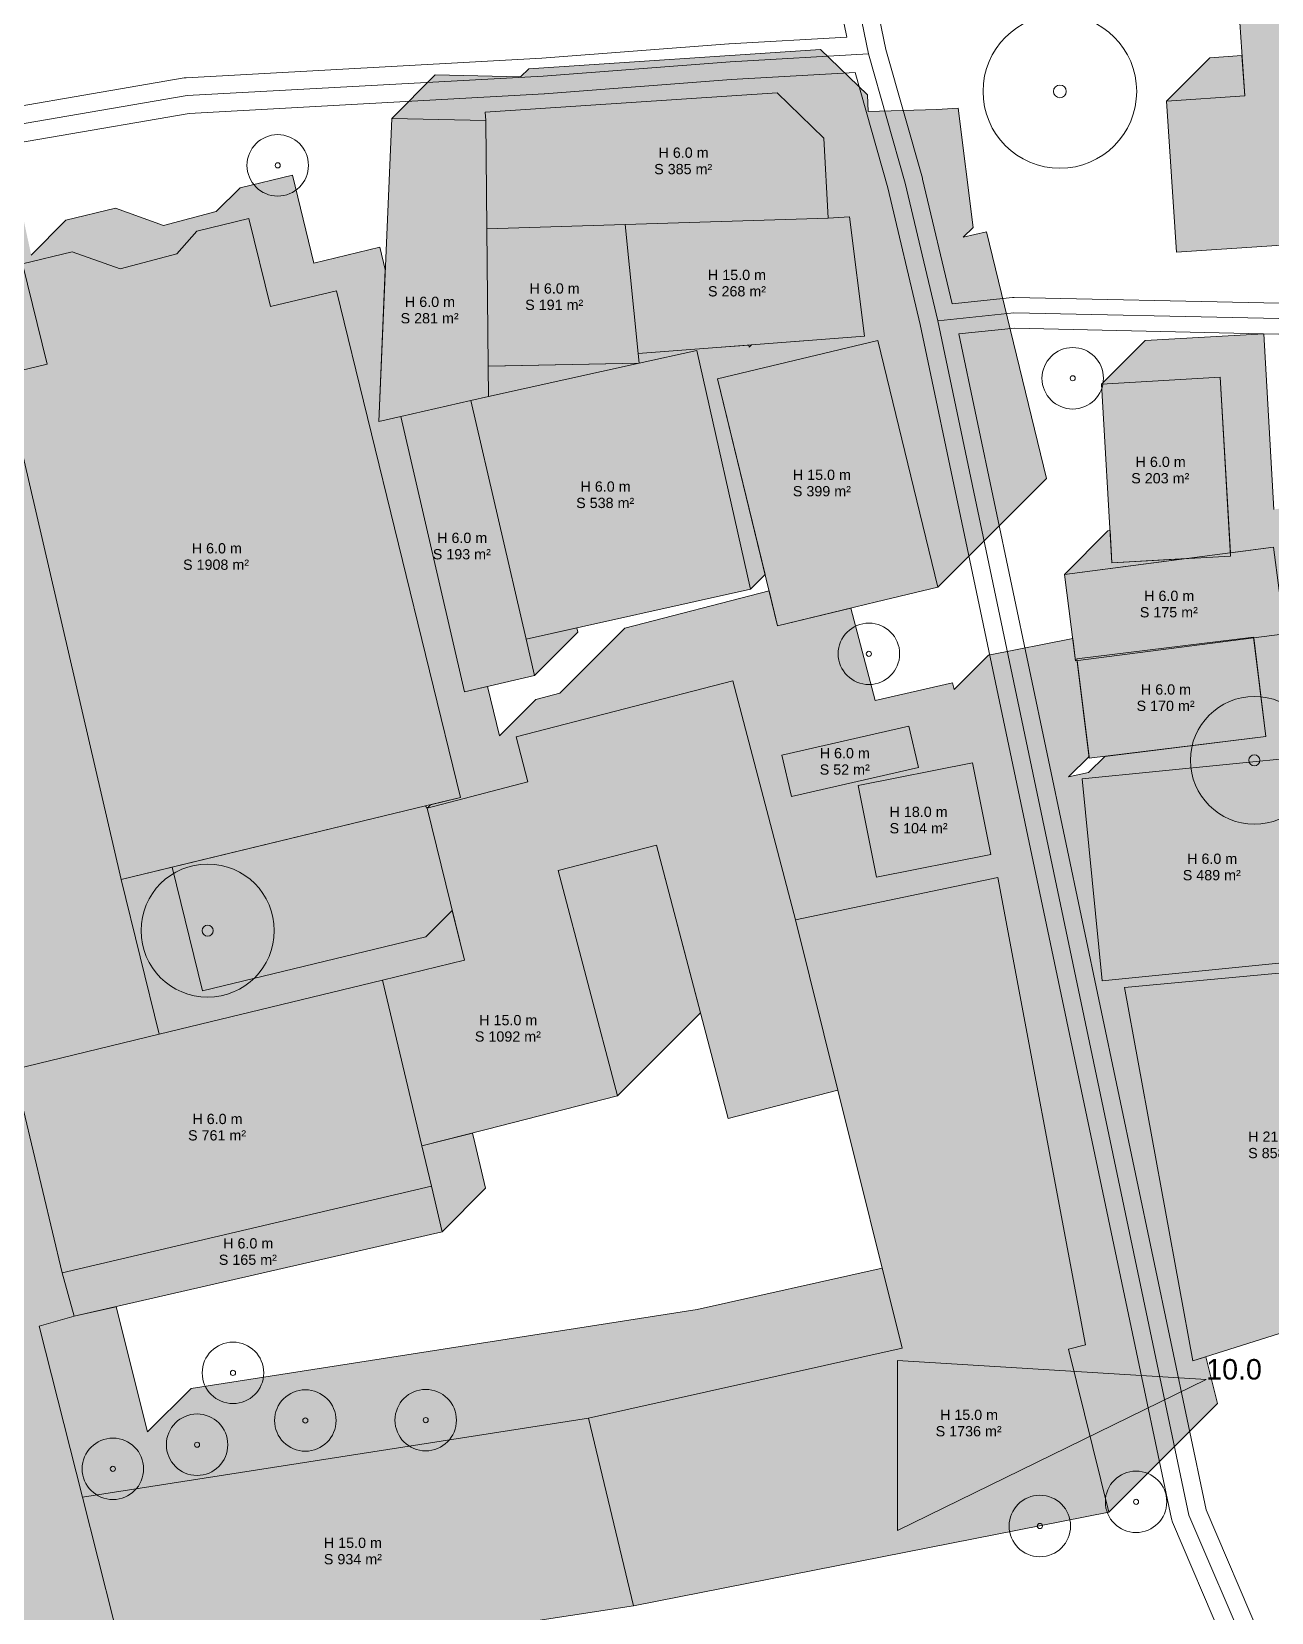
# Model space of a CAD drawing. Header units: metres. Extents: x -4 to 969, y -5 to 964.
# Drawn here: x 202.5 to 323.6, y 262.5 to 416.8 of the extents above; entities that cross this region are included whole.
import ezdxf

# ---------------------------------------------------------------- set-up
doc = ezdxf.new("R2010")
doc.units = ezdxf.units.M
doc.header["$MEASUREMENT"] = 0
for name, color, linetype, lineweight, true_color in [('TPX_BUILDING_AREAS_TEXT', 7, 'CONTINUOUS', 0, 0x000000), ('TPX_BUILDING_HEIGHTS_TEXT', 7, 'CONTINUOUS', 0, 0x000000), ('TPX_BUILDINGS', 7, 'CONTINUOUS', 0, 0x000000), ('TPX_BUILDINGS_HATCH', 7, 'CONTINUOUS', 0, 0xf0f0f0), ('TPX_BUILDINGS_SHADOWS_HATCH', 7, 'CONTINUOUS', 0, 0x000000), ('TPX_BUILDINGS_SHADOWS_OUTLINES', 7, 'CONTINUOUS', 0, 0x000000), ('TPX_CONTOUR_LINES_5M', 7, 'CONTINUOUS', 0, 0x969696), ('TPX_CONTOUR_LINES_5M_TEXT', 7, 'CONTINUOUS', 0, 0x000000), ('TPX_ROADS_AXES', 7, 'CONTINUOUS', 0, 0x323232), ('TPX_ROADS_CONTOURS', 7, 'CONTINUOUS', 0, 0x646464), ('TPX_VEGETATION_GREEN_SPACES', 7, 'CONTINUOUS', 0, 0x58ba48), ('TPX_VEGETATION_GREEN_SPACES_HATCH', 7, 'CONTINUOUS', 0, 0x58ba48), ('TPX_VEGETATION_TREES_INDIVIDUAL', 7, 'CONTINUOUS', 0, 0x136734)]:
    doc.layers.add(name, color=color, linetype=linetype, lineweight=lineweight, true_color=true_color)
doc.styles.add('TPX_TEXTE', font='arial.ttf')

# ---------------------------------------------------------------- blocks, each defined once
blk = doc.blocks.new('TREETR005_CR065')
at = {"layer": 'TPX_VEGETATION_TREES_INDIVIDUAL'}
for radius in [6.5, 0.5416666666666666]:
    blk.add_circle((0, 0, 0.0361), radius, dxfattribs=at)
blk = doc.blocks.new('TREETR003_CR030')
at = {"layer": 'TPX_VEGETATION_TREES_INDIVIDUAL'}
for radius in [3, 0.25]:
    blk.add_circle((0, 0, 0.0361), radius, dxfattribs=at)
blk = doc.blocks.new('TREETR006_CR075')
at = {"layer": 'TPX_VEGETATION_TREES_INDIVIDUAL'}
for radius in [7.5, 0.625]:
    blk.add_circle((0, 0, 0.0361), radius, dxfattribs=at)
blk = doc.blocks.new('TREETR005_CR062')
at = {"layer": 'TPX_VEGETATION_TREES_INDIVIDUAL'}
for radius in [6.24, 0.5416666666666666]:
    blk.add_circle((0, 0, 0.0361), radius, dxfattribs=at)

msp = doc.modelspace()

# ---------------------------------------------------------------- hatches: boundary and pattern name
at = {"layer": 'TPX_BUILDINGS_HATCH'}
for points in [[(353.686310179648, 438.8786568234209), (311.5667623357149, 436.0619358608965), (312.7327836827608, 418.6379170010332), (320.37496984761674, 419.1459784100298), (320.9467519597383, 410.5334581921343), (313.3155139760347, 410.0254273007158), (314.2988237218233, 395.26585622527637), (342.6997331456514, 397.1593126843218), (341.49922693532426, 415.15824743011035), (355.2179378346773, 416.0704531262163), (353.686310179648, 438.8786568234209)], [(275.31418646138627, 410.8252310345415), (246.81467188161332, 408.9536671231035), (246.87169588368852, 408.14659925200976), (246.96716726582963, 397.56442781188525), (260.4791911916109, 397.9894661495928), (280.2764266805025, 398.5980639050249), (279.8711551503511, 406.4148811886553), (275.31418646138627, 410.8252310345415)], [(237.6944249944063, 408.3419432232622), (236.43072069447953, 378.7473682949785), (238.5647634343477, 379.22886129119433), (245.40457380574662, 380.79621072509326), (247.14467180531938, 381.17707486846484), (247.1144346074434, 384.1405148098711), (246.96716726582963, 397.56442781188525), (246.87169588368852, 408.14659925200976), (237.6944249944063, 408.3419432232622)], [(196.59124983113725, 398.4511484692339), (181.89381159108598, 395.1035093853716), (188.15513551991899, 368.7258352825884), (196.20060194295365, 334.85590215423144), (200.79963053029496, 315.4842829296831), (214.98220098775346, 318.9078850338701), (211.27122057240922, 334.0136389324907), (199.86422384541947, 383.33310361602344), (196.59124983113725, 398.4511484692339)], [(204.0554984883638, 384.35115953185596), (199.86422384541947, 383.33310361602344), (211.27122057240922, 334.0136389324907), (217.9903653935762, 335.6580481121782), (240.99326360982377, 341.20747132995166), (244.4075721577974, 342.0353617260698), (232.28827036183793, 391.5186848232988), (225.8536056355806, 389.9635357449297), (223.74878633779008, 398.5606855938677), (218.649200804648, 397.3299727032427), (216.7281345204683, 395.10192628600635), (211.1692737416597, 393.6377062390093), (206.49950445455033, 395.3274969647173), (201.65162790578324, 394.15278382995166), (204.0554984883638, 384.35115953185596)], [(280.2764266805025, 398.5980639050249), (260.4791911916109, 397.9894661495928), (261.74112928670365, 385.3869757244829), (269.42690790456254, 385.9725536892656), (283.8349622563692, 387.0857128689531), (282.3676599339815, 398.7255854199175), (280.2764266805025, 398.5980639050249)], [(260.4791911916109, 397.9894661495928), (246.96716726582963, 397.56442781188525), (247.1144346074434, 384.1405148098711), (261.84236086171586, 384.4362787792925), (261.74112928670365, 385.3869757244829), (260.4791911916109, 397.9894661495928)], [(285.1392730550142, 386.66918225982226), (269.50119818013627, 382.92077394225635), (275.3510373906465, 358.808826882625), (285.0030883626314, 361.1249775479082), (290.98912275594193, 362.55723710753955), (285.1392730550142, 386.66918225982226)], [(247.14467180531938, 381.17707486846484), (245.40457380574662, 380.79621072509326), (250.80314768117387, 357.49022145965137), (272.7128585652681, 362.36205812194385), (267.45656622212846, 385.69056173064746), (261.84236086171586, 384.4362787792925), (247.14467180531938, 381.17707486846484)], [(318.560143835959, 383.0698942730669), (306.9761451558443, 382.395927865291), (307.9889472798677, 364.9383043835405), (319.57295168202836, 365.6122698376421), (318.560143835959, 383.0698942730669)], [(245.40457380574662, 380.79621072509326), (238.5647634343477, 379.22886129119433), (244.79464853566606, 352.36455674865283), (251.6235135869356, 353.93187566497363), (250.80314768117387, 357.49022145965137), (245.40457380574662, 380.79621072509326)], [(323.7756427602144, 366.46450372436084), (303.34897554677445, 363.8194517681841), (304.4459184483858, 355.3742794583086), (324.8725913838716, 358.01933141448535), (323.7756427602144, 366.46450372436084)], [(321.81822431844193, 357.70111127593555), (304.576766379294, 355.5736898968462), (305.77584398549516, 345.8571428845171), (323.0172771291109, 347.9956221173052), (321.81822431844193, 357.70111127593555)], [(244.8027194814058, 326.13516946532764), (236.7812818364473, 324.1885294506792), (240.62663687032182, 308.0326513836626), (246.90797651570756, 309.59842820861377), (259.71113432210404, 312.88547368743457), (253.93288458150346, 334.9076733181719), (263.5297235326143, 337.3895315716509), (269.23051489156205, 315.65461965301074), (270.5366643742891, 310.6932835171465), (281.2387193517061, 313.46576066710986), (277.10735262196977, 330.0742067883257), (270.985888846335, 353.42239137389697), (249.8225292043062, 347.9444689343218), (250.97377908986527, 343.54665132262744), (241.14716375630815, 340.9978031704668), (244.8027194814058, 326.13516946532764)], [(288.18012846272904, 348.98125119903125), (275.7808851079317, 346.1487059185747), (276.7010854558321, 342.1372665951494), (289.10032976430375, 344.96981187560596), (288.18012846272904, 348.98125119903125)], [(333.8511995152803, 346.71022649505176), (305.08066499989945, 343.84264322021045), (307.0415424184175, 324.1429276058916), (329.4733909444185, 326.37342305877246), (328.1772064046236, 339.46236558654346), (334.50498617452104, 340.08836599090137), (333.8511995152803, 346.71022649505176)], [(294.36639154714067, 345.41589017608203), (283.20286215108354, 343.1950058529619), (285.00207556050736, 334.24314447143115), (296.1656068639131, 336.46402879455127), (294.36639154714067, 345.41589017608203)], [(287.5077804402681, 288.260261018062), (256.908646948752, 281.41777940490283), (261.2857450322481, 263.09604402282275), (307.7023071126314, 272.2388577053789), (303.73711336415727, 288.16217752196826), (305.4223378972383, 288.58712144591846), (296.83988416951615, 334.232223946834), (277.10735262196977, 330.0742067883257), (281.2387193517061, 313.46576066710986), (287.5077804402681, 288.260261018062)], [(334.8078683690401, 325.8576597759966), (309.2116445378633, 323.4855598995928), (315.8957141713472, 287.01319833495654), (339.2220186070772, 294.38815351226367), (334.8078683690401, 325.8576597759966)], [(214.98220098775346, 318.9078850338701), (200.79963053029496, 315.4842829296831), (205.53150118154008, 295.60437341430224), (241.56861055654008, 304.06550355651416), (240.62663687032182, 308.0326513836626), (236.7812818364473, 324.1885294506792), (214.98220098775346, 318.9078850338701)], [(200.79963053029496, 315.4842829296831), (184.45980299275834, 312.04356523253955), (198.80920923512895, 252.22733731963672), (212.0941594914766, 255.53783364989795), (207.49844682973344, 273.7262625286821), (203.2902396993013, 290.41190381743945), (206.69323099416215, 291.37245221831836), (205.53150118154008, 295.60437341430224), (200.79963053029496, 315.4842829296831)], [(241.56861055654008, 304.06550355651416), (205.53150118154008, 295.60437341430224), (206.69323099416215, 291.37245221831836), (242.6104463414522, 299.63420434691943), (241.56861055654008, 304.06550355651416)], [(256.908646948752, 281.41777940490283), (207.49844682973344, 273.7262625286821), (212.0941594914766, 255.53783364989795), (261.2857450322481, 263.09604402282275), (256.908646948752, 281.41777940490283)]]:
    msp.add_hatch(color=256, dxfattribs=at).paths.add_polyline_path(points)
at = {"layer": 'TPX_BUILDINGS_SHADOWS_HATCH'}
for points in [[(241.93706548970658, 412.5845846722368), (237.69443453114945, 408.3419537136797), (246.87168443959672, 408.1466087887529), (246.81466139119584, 408.9536671231035), (275.31418646138627, 410.825241524959), (279.87116182607133, 406.4148888180498), (280.27643526357133, 398.5980753491167), (282.36765898030717, 398.72559591033496), (283.8349698857637, 387.0857224056963), (272.81470716756303, 386.2342829296831), (272.58450163167436, 386.00407739379443), (272.537459738669, 386.2128624508623), (269.42690885823686, 385.97254319884814), (261.74113977712113, 385.38696714141406), (261.8423694447847, 384.4362911770586), (267.4565643147798, 385.6905712673906), (272.71286619466264, 362.3620667050127), (274.1421970204683, 363.7913984844927), (269.5011886433931, 382.9207710812334), (285.13927114766557, 386.6691917965654), (290.98913038533647, 362.5572466442827), (301.5957244710298, 373.16383977630176), (295.7458747701021, 397.27578397491015), (293.48250902455766, 396.7332605908159), (294.44156301778276, 397.692314584041), (292.9742616490694, 409.3321880886797), (290.8830283955904, 409.2046656201128), (284.1997722462984, 408.9992117474321), (284.1137956456514, 410.65752168395557), (279.5568279103609, 415.0678715298418), (251.05731237691361, 413.1963085720781), (250.26825273793656, 412.4072489331011), (241.93706548970658, 412.5845846722368)], [(317.558154471335, 414.2680687496904), (313.3155244664522, 410.0254387448076), (320.94674146932084, 410.53346772887744), (320.68498266499955, 414.47622915008105), (317.558154471335, 414.2680687496904)], [(248.7823633031221, 384.17400022246875), (247.11444414418656, 384.1405052731279), (247.14468134206254, 381.17708726623096), (261.8422578648897, 384.43626638152637), (248.7823633031221, 384.17400022246875)], [(307.59161604207475, 368.0620922634844), (303.34898699086625, 363.8194632122759), (315.2530959920259, 365.3609270642046), (307.98894823354203, 364.93829389312305), (307.80609930318315, 368.0898661206011), (307.59161604207475, 368.0620922634844)], [(255.7693294362398, 358.594489533687), (250.80315912526567, 357.49021383025683), (251.62352217000443, 353.9318842480425), (255.86615408223588, 358.1745161602739), (255.7693294362398, 358.594489533687)], [(263.52971590321977, 337.38951917388476), (253.93289602559526, 334.90766664245166), (259.7111419514986, 312.8854822705034), (267.82789266866166, 321.0022320339922), (263.52971590321977, 337.38951917388476)], [(216.25641287129838, 335.2336792538408), (211.27123297017533, 334.0136322567705), (214.98220766347367, 318.90789743163623), (236.78127897542436, 324.18853898742236), (244.8027070836397, 326.13517709472217), (243.6035236195894, 331.0107712338213), (241.0239223317476, 328.4311699459795), (219.22484148305375, 323.1505255291704), (216.25641287129838, 335.2336792538408)], [(245.5832895116182, 309.2682070324663), (240.62664831441361, 308.0326447079424), (241.5686181859346, 304.065512139583), (242.61045397084672, 299.6342129299883), (246.85308683675248, 303.8768448422197), (245.81125105184037, 308.30814500548877), (245.5832895116182, 309.2682070324663)], [(206.69323290151078, 291.3724426815752), (203.2902511433931, 290.4118961880449), (207.49845350545365, 273.72627492644824), (256.90864504140336, 281.417788941646), (287.507768042502, 288.2602676937822), (285.5675414876314, 296.06117768981494), (267.5152486638399, 292.0243811199907), (218.105047591147, 284.33286424377), (213.86240709584672, 280.0902237484697), (210.7798923329683, 292.3124641964678), (206.69323290151078, 291.3724426815752)]]:
    msp.add_hatch(color=256, dxfattribs=at).paths.add_polyline_path(points)
h = msp.add_hatch(color=256, dxfattribs=at)
h.paths.add_polyline_path([(186.13645208638627, 399.3461498806719), (181.8938249425264, 395.103522736812), (196.5912469701143, 398.45115800597705), (199.8642305211397, 383.33311601378955), (204.0554860905977, 384.3511671612505), (201.65161741536576, 394.1527809689287), (206.4995025472017, 395.32750650146045), (211.1692737416597, 393.63771672942676), (216.7281287984224, 395.1019358227495), (218.64919222157914, 397.3299793789629), (223.74878347676713, 398.56069513061084), (225.85361231130082, 389.9635481426958), (232.2882684544893, 391.518694360042), (244.40757978719193, 342.03537030913867), (241.47319258016068, 341.32383294799365), (241.1471780614229, 340.99781842925586), (250.97376669209916, 343.54665895202197), (249.82251966756303, 347.94446702697314), (270.98588598531205, 353.42240091064014), (277.10735929769, 330.0742191860918), (296.8398822621675, 334.23223443725146), (305.42234552663285, 288.5871300289873), (303.7371257619234, 288.16216989257373), (307.7023147420259, 272.23886628844775), (318.3089088277193, 282.8454594204668), (317.17068899434526, 287.4162907192949), (315.89571703237016, 287.0131887982134), (309.21163500112016, 323.48555799224414), (334.80786646169145, 325.85766931273974), (339.22202719014604, 294.38816304900683), (339.96671522420365, 295.13285012939014), (339.9624217824312, 295.89411683776416), (347.31028497975785, 295.93692918517627), (347.4524301366182, 268.79010625579394), (351.69506109517533, 273.03273626067676), (351.55292547505815, 300.1795601437334), (344.97510755818803, 300.1412424633745), (354.0712608174654, 309.23739572265185), (351.7365878896089, 325.8818201611284), (339.26423586171586, 326.0692381451372), (339.47276628774125, 339.763079125667), (332.8708003835054, 339.1512503216509), (332.7947543935152, 339.91916414001025), (328.17721689504106, 339.4623570034746), (329.47339952748735, 326.3734325955156), (307.04154337209184, 324.14291806914844), (305.0806554631563, 343.84264226653613), (333.851198561606, 346.71023698546924), (334.5049957112642, 340.08837648131885), (338.74762666982133, 344.33100648620166), (338.52419317525346, 346.59404512145557), (334.7053521947237, 346.71262117126025), (334.8239291982027, 350.62695165374316), (324.63285291951615, 349.61119886138476), (327.2599176244112, 352.23826261260547), (326.36172903340776, 359.5084700176958), (326.9429248647066, 360.0896658489946), (326.5677112416597, 366.5940002987627), (333.90351808827836, 367.0238060543779), (334.813055403647, 351.24669690825976), (334.8436311559053, 351.27727075316943), (335.32084787648637, 367.0292973110918), (326.16008699696977, 367.4664196560625), (326.3037704305025, 370.4851307461504), (323.7978547887178, 370.1606401989702), (322.8027843312593, 387.3125347683672), (311.2187856511446, 386.6385683605913), (306.9761565999361, 382.3959393093828), (318.5601428822847, 383.06990380981006), (319.55522287648637, 365.9180101940874), (323.7756418065401, 366.464513261104), (324.87259901326615, 358.0193409512285), (321.8276342229219, 357.62502809264697), (323.0172847585054, 347.99563165404834), (307.28195989888627, 346.04393811919726), (305.71118772786576, 344.47316594817676), (303.7645505742403, 344.0629725048784), (305.751984007773, 346.05040593841113), (304.5989202336641, 355.39408155181445), (304.4459194020601, 355.3742689678911), (304.16194666188676, 357.5604443142656), (295.93078459065873, 355.9229282925371), (292.5737165288301, 352.5658602307085), (292.42276895802934, 353.22389169433154), (284.8773158864351, 351.5001701901201), (282.51067961019, 360.52687688567676), (275.35103929799516, 358.80881734588183), (274.52817571919877, 362.20046563842334), (260.4291309193941, 358.55107064940967), (254.08789766591508, 352.20983739593066), (251.75376547139604, 351.604405839229), (248.21290338796098, 348.06354470946826), (247.03365648549516, 352.8784308026079), (244.7946504430147, 352.36454721190967), (238.56475485127885, 379.2288488934282), (236.43072355550248, 378.74735875823535), (237.06423223775346, 393.583765465999), (236.53091181081254, 395.7613253185991), (230.0962461308809, 394.20617624023), (227.99142683309037, 402.80332608916797), (222.89184129994828, 401.57261319854297), (220.55402029317338, 399.2347931454424), (215.41191423696, 397.88034673430957), (210.74214494985063, 399.5701374600176), (205.89426840108354, 398.39542432525195), (202.4994272069307, 395.00058408477344), (200.83389032643754, 402.6937889645342), (186.13645208638627, 399.3461498806719)])
h.paths.add_polyline_path([(275.7808755711885, 346.1487040112261), (288.1801256017061, 348.9812607357744), (289.1003373936983, 344.9698204586748), (276.7010873631807, 342.13725610473193), (275.7808755711885, 346.1487040112261)], flags=16)
h.paths.add_polyline_path([(283.2028526143404, 343.1950039456133), (294.36638963979203, 345.4158997128252), (296.16561449330766, 336.4640373776201), (285.002077467856, 334.243134934688), (283.2028526143404, 343.1950039456133)], flags=16)
at = {"layer": 'TPX_VEGETATION_GREEN_SPACES_HATCH'}
msp.add_hatch(color=256, dxfattribs=at).paths.add_polyline_path([(240.99326360982377, 341.20747132995166), (211.27122057240922, 334.0136389324907), (214.98220098775346, 318.9078850338701), (236.7812818364473, 324.1885294506792), (244.8027194814058, 326.13516946532764), (241.14716375630815, 340.9978031704668), (240.99326360982377, 341.20747132995166)])

# ---------------------------------------------------------------- linework, layer by layer
at = {"layer": 'TPX_BUILDINGS', "elevation": 0.042100000000000005}
for points in [[(353.686310179648, 438.8786568234209), (311.5667623357149, 436.0619358608965), (312.7327836827608, 418.6379170010332), (320.37496984761674, 419.1459784100298), (320.9467519597383, 410.5334581921343), (313.3155139760347, 410.0254273007158), (314.2988237218233, 395.26585622527637), (342.6997331456514, 397.1593126843218), (341.49922693532426, 415.15824743011035), (355.2179378346773, 416.0704531262163)], [(275.31418646138627, 410.8252310345415), (246.81467188161332, 408.9536671231035), (246.87169588368852, 408.14659925200976), (246.96716726582963, 397.56442781188525), (260.4791911916109, 397.9894661495928), (280.2764266805025, 398.5980639050249), (279.8711551503511, 406.4148811886553)], [(237.6944249944063, 408.3419432232622), (236.43072069447953, 378.7473682949785), (238.5647634343477, 379.22886129119433), (245.40457380574662, 380.79621072509326), (247.14467180531938, 381.17707486846484), (247.1144346074434, 384.1405148098711), (246.96716726582963, 397.56442781188525), (246.87169588368852, 408.14659925200976)], [(196.59124983113725, 398.4511484692339), (181.89381159108598, 395.1035093853716), (188.15513551991899, 368.7258352825884), (196.20060194295365, 334.85590215423144), (200.79963053029496, 315.4842829296831), (214.98220098775346, 318.9078850338701), (211.27122057240922, 334.0136389324907), (199.86422384541947, 383.33310361602344)], [(204.0554984883638, 384.35115953185596), (199.86422384541947, 383.33310361602344), (211.27122057240922, 334.0136389324907), (217.9903653935762, 335.6580481121782), (240.99326360982377, 341.20747132995166), (244.4075721577974, 342.0353617260698), (232.28827036183793, 391.5186848232988), (225.8536056355806, 389.9635357449297), (223.74878633779008, 398.5606855938677), (218.649200804648, 397.3299727032427), (216.7281345204683, 395.10192628600635), (211.1692737416597, 393.6377062390093), (206.49950445455033, 395.3274969647173), (201.65162790578324, 394.15278382995166)], [(280.2764266805025, 398.5980639050249), (260.4791911916109, 397.9894661495928), (261.74112928670365, 385.3869757244829), (269.42690790456254, 385.9725536892656), (283.8349622563692, 387.0857128689531), (282.3676599339815, 398.7255854199175)], [(260.4791911916109, 397.9894661495928), (246.96716726582963, 397.56442781188525), (247.1144346074434, 384.1405148098711), (261.84236086171586, 384.4362787792925), (261.74112928670365, 385.3869757244829)], [(285.1392730550142, 386.66918225982226), (269.50119818013627, 382.92077394225635), (275.3510373906465, 358.808826882625), (285.0030883626314, 361.1249775479082), (290.98912275594193, 362.55723710753955)], [(247.14467180531938, 381.17707486846484), (245.40457380574662, 380.79621072509326), (250.80314768117387, 357.49022145965137), (272.7128585652681, 362.36205812194385), (267.45656622212846, 385.69056173064746), (261.84236086171586, 384.4362787792925)], [(318.560143835959, 383.0698942730669), (306.9761451558443, 382.395927865291), (307.9889472798677, 364.9383043835405), (319.57295168202836, 365.6122698376421)], [(245.40457380574662, 380.79621072509326), (238.5647634343477, 379.22886129119433), (244.79464853566606, 352.36455674865283), (251.6235135869356, 353.93187566497363), (250.80314768117387, 357.49022145965137)], [(323.7756427602144, 366.46450372436084), (303.34897554677445, 363.8194517681841), (304.4459184483858, 355.3742794583086), (324.8725913838716, 358.01933141448535)], [(321.81822431844193, 357.70111127593555), (304.576766379294, 355.5736898968462), (305.77584398549516, 345.8571428845171), (323.0172771291109, 347.9956221173052)], [(244.8027194814058, 326.13516946532764), (236.7812818364473, 324.1885294506792), (240.62663687032182, 308.0326513836626), (246.90797651570756, 309.59842820861377), (259.71113432210404, 312.88547368743457), (253.93288458150346, 334.9076733181719), (263.5297235326143, 337.3895315716509), (269.23051489156205, 315.65461965301074), (270.5366643742891, 310.6932835171465), (281.2387193517061, 313.46576066710986), (277.10735262196977, 330.0742067883257), (270.985888846335, 353.42239137389697), (249.8225292043062, 347.9444689343218), (250.97377908986527, 343.54665132262744), (241.14716375630815, 340.9978031704668)], [(288.18012846272904, 348.98125119903125), (275.7808851079317, 346.1487059185747), (276.7010854558321, 342.1372665951494), (289.10032976430375, 344.96981187560596)], [(333.8511995152803, 346.71022649505176), (305.08066499989945, 343.84264322021045), (307.0415424184175, 324.1429276058916), (329.4733909444185, 326.37342305877246), (328.1772064046236, 339.46236558654346), (334.50498617452104, 340.08836599090137)], [(294.36639154714067, 345.41589017608203), (283.20286215108354, 343.1950058529619), (285.00207556050736, 334.24314447143115), (296.1656068639131, 336.46402879455127)], [(287.5077804402681, 288.260261018062), (256.908646948752, 281.41777940490283), (261.2857450322481, 263.09604402282275), (307.7023071126314, 272.2388577053789), (303.73711336415727, 288.16217752196826), (305.4223378972383, 288.58712144591846), (296.83988416951615, 334.232223946834), (277.10735262196977, 330.0742067883257), (281.2387193517061, 313.46576066710986)], [(334.8078683690401, 325.8576597759966), (309.2116445378633, 323.4855598995928), (315.8957141713472, 287.01319833495654), (339.2220186070772, 294.38815351226367)], [(214.98220098775346, 318.9078850338701), (200.79963053029496, 315.4842829296831), (205.53150118154008, 295.60437341430224), (241.56861055654008, 304.06550355651416), (240.62663687032182, 308.0326513836626), (236.7812818364473, 324.1885294506792)], [(200.79963053029496, 315.4842829296831), (184.45980299275834, 312.04356523253955), (198.80920923512895, 252.22733731963672), (212.0941594914766, 255.53783364989795), (207.49844682973344, 273.7262625286821), (203.2902396993013, 290.41190381743945), (206.69323099416215, 291.37245221831836), (205.53150118154008, 295.60437341430224)], [(241.56861055654008, 304.06550355651416), (205.53150118154008, 295.60437341430224), (206.69323099416215, 291.37245221831836), (242.6104463414522, 299.63420434691943)], [(256.908646948752, 281.41777940490283), (207.49844682973344, 273.7262625286821), (212.0941594914766, 255.53783364989795), (261.2857450322481, 263.09604402282275)]]:
    msp.add_lwpolyline(points, close=True, dxfattribs=at)
at = {"layer": 'TPX_BUILDINGS_SHADOWS_OUTLINES', "elevation": 0.0391}
for points in [[(241.93706548970658, 412.5845846722368), (237.69443453114945, 408.3419537136797), (246.87168443959672, 408.1466087887529), (246.81466139119584, 408.9536671231035), (275.31418646138627, 410.825241524959), (279.87116182607133, 406.4148888180498), (280.27643526357133, 398.5980753491167), (282.36765898030717, 398.72559591033496), (283.8349698857637, 387.0857224056963), (272.81470716756303, 386.2342829296831), (272.58450163167436, 386.00407739379443), (272.537459738669, 386.2128624508623), (269.42690885823686, 385.97254319884814), (261.74113977712113, 385.38696714141406), (261.8423694447847, 384.4362911770586), (267.4565643147798, 385.6905712673906), (272.71286619466264, 362.3620667050127), (274.1421970204683, 363.7913984844927), (269.5011886433931, 382.9207710812334), (285.13927114766557, 386.6691917965654), (290.98913038533647, 362.5572466442827), (301.5957244710298, 373.16383977630176), (295.7458747701021, 397.27578397491015), (293.48250902455766, 396.7332605908159), (294.44156301778276, 397.692314584041), (292.9742616490694, 409.3321880886797), (290.8830283955904, 409.2046656201128), (284.1997722462984, 408.9992117474321), (284.1137956456514, 410.65752168395557), (279.5568279103609, 415.0678715298418), (251.05731237691361, 413.1963085720781), (250.26825273793656, 412.4072489331011)], [(317.558154471335, 414.2680687496904), (313.3155244664522, 410.0254387448076), (320.94674146932084, 410.53346772887744), (320.68498266499955, 414.47622915008105)], [(248.7823633031221, 384.17400022246875), (247.11444414418656, 384.1405052731279), (247.14468134206254, 381.17708726623096), (261.8422578648897, 384.43626638152637)], [(307.59161604207475, 368.0620922634844), (303.34898699086625, 363.8194632122759), (315.2530959920259, 365.3609270642046), (307.98894823354203, 364.93829389312305), (307.80609930318315, 368.0898661206011)], [(255.7693294362398, 358.594489533687), (250.80315912526567, 357.49021383025683), (251.62352217000443, 353.9318842480425), (255.86615408223588, 358.1745161602739)], [(275.7808755711885, 346.1487040112261), (288.1801256017061, 348.9812607357744), (289.1003373936983, 344.9698204586748), (276.7010873631807, 342.13725610473193)], [(283.2028526143404, 343.1950039456133), (294.36638963979203, 345.4158997128252), (296.16561449330766, 336.4640373776201), (285.002077467856, 334.243134934688)], [(263.52971590321977, 337.38951917388476), (253.93289602559526, 334.90766664245166), (259.7111419514986, 312.8854822705034), (267.82789266866166, 321.0022320339922)], [(216.25641287129838, 335.2336792538408), (211.27123297017533, 334.0136322567705), (214.98220766347367, 318.90789743163623), (236.78127897542436, 324.18853898742236), (244.8027070836397, 326.13517709472217), (243.6035236195894, 331.0107712338213), (241.0239223317476, 328.4311699459795), (219.22484148305375, 323.1505255291704)], [(245.5832895116182, 309.2682070324663), (240.62664831441361, 308.0326447079424), (241.5686181859346, 304.065512139583), (242.61045397084672, 299.6342129299883), (246.85308683675248, 303.8768448422197), (245.81125105184037, 308.30814500548877)], [(206.69323290151078, 291.3724426815752), (203.2902511433931, 290.4118961880449), (207.49845350545365, 273.72627492644824), (256.90864504140336, 281.417788941646), (287.507768042502, 288.2602676937822), (285.5675414876314, 296.06117768981494), (267.5152486638399, 292.0243811199907), (218.105047591147, 284.33286424377), (213.86240709584672, 280.0902237484697), (210.7798923329683, 292.3124641964678)]]:
    msp.add_lwpolyline(points, close=True, dxfattribs=at)
for points in [[(324.87259901326615, 358.0193409512285), (321.8276342229219, 357.62502809264697), (323.0172847585054, 347.99563165404834), (307.28195989888627, 346.04393811919726), (305.71118772786576, 344.47316594817676), (303.7645505742403, 344.0629725048784), (305.751984007773, 346.05040593841113), (304.5989202336641, 355.39408155181445), (304.4459194020601, 355.3742689678911), (304.16194666188676, 357.5604443142656), (295.93078459065873, 355.9229282925371), (292.5737165288301, 352.5658602307085), (292.42276895802934, 353.22389169433154), (284.8773158864351, 351.5001701901201), (282.51067961019, 360.52687688567676), (275.35103929799516, 358.80881734588183), (274.52817571919877, 362.20046563842334), (260.4291309193941, 358.55107064940967), (254.08789766591508, 352.20983739593066), (251.75376547139604, 351.604405839229), (248.21290338796098, 348.06354470946826), (247.03365648549516, 352.8784308026079), (244.7946504430147, 352.36454721190967), (238.56475485127885, 379.2288488934282), (236.43072355550248, 378.74735875823535), (237.06423223775346, 393.583765465999), (236.53091181081254, 395.7613253185991), (230.0962461308809, 394.20617624023), (227.99142683309037, 402.80332608916797), (222.89184129994828, 401.57261319854297), (220.55402029317338, 399.2347931454424), (215.41191423696, 397.88034673430957), (210.74214494985063, 399.5701374600176), (205.89426840108354, 398.39542432525195), (202.4994272069307, 395.00058408477344)], [(199.8642305211397, 383.33311601378955), (204.0554860905977, 384.3511671612505), (201.65161741536576, 394.1527809689287), (206.4995025472017, 395.32750650146045), (211.1692737416597, 393.63771672942676), (216.7281287984224, 395.1019358227495), (218.64919222157914, 397.3299793789629), (223.74878347676713, 398.56069513061084), (225.85361231130082, 389.9635481426958), (232.2882684544893, 391.518694360042), (244.40757978719193, 342.03537030913867), (241.47319258016068, 341.32383294799365), (241.1471780614229, 340.99781842925586), (250.97376669209916, 343.54665895202197), (249.82251966756303, 347.94446702697314), (270.98588598531205, 353.42240091064014), (277.10735929769, 330.0742191860918), (296.8398822621675, 334.23223443725146), (305.42234552663285, 288.5871300289873), (303.7371257619234, 288.16216989257373), (307.7023147420259, 272.23886628844775), (318.3089088277193, 282.8454594204668), (317.17068899434526, 287.4162907192949), (315.89571703237016, 287.0131887982134), (309.21163500112016, 323.48555799224414), (334.80786646169145, 325.85766931273974)], [(323.7978547887178, 370.1606401989702), (322.8027843312593, 387.3125347683672), (311.2187856511446, 386.6385683605913), (306.9761565999361, 382.3959393093828), (318.5601428822847, 383.06990380981006), (319.55522287648637, 365.9180101940874), (323.7756418065401, 366.464513261104)], [(329.47339952748735, 326.3734325955156), (307.04154337209184, 324.14291806914844), (305.0806554631563, 343.84264226653613), (333.851198561606, 346.71023698546924)]]:
    msp.add_lwpolyline(points, dxfattribs=at)
at = {"layer": 'TPX_CONTOUR_LINES_5M', "elevation": 0.04810000000000001}
msp.add_lwpolyline([(287.0494925164385, 287.0699126145337), (287.0494925164385, 270.44725832296535), (317.190195702482, 285.1993391420692), (287.0494925164385, 287.0699126145337)], dxfattribs=at)
at = {"layer": 'TPX_ROADS_AXES', "elevation": 0.030099999999999995}
for points in [[(284.2282975987764, 414.64318509795703), (273.92504919331986, 464.73979516723193)], [(284.2282975987764, 414.64318509795703), (270.71724451344926, 413.8753437588457), (252.4662994222017, 412.4749292919878), (217.73592603963334, 410.563745934749), (190.24094141286332, 405.8421072552446), (134.0100234822603, 389.84911771514453), (96.45621908467729, 379.47081037261523), (90.07689131062943, 377.705742318416)], [(290.9815744237276, 388.58758683898486), (287.80092657369096, 402.01402326324023), (284.2282975987764, 414.64318509795703)], [(376.4656938390108, 387.6782307217363), (322.79284609120805, 388.8208756039385), (298.42590940755326, 389.3604759762529), (290.9815744237276, 388.58758683898486)], [(321.38646829884965, 258.2116827557329), (315.50004518788774, 271.9622397015337), (290.9815744237276, 388.58758683898486)]]:
    msp.add_lwpolyline(points, dxfattribs=at)
at = {"layer": 'TPX_ROADS_CONTOURS', "elevation": 0.027099999999999996}
for points in [[(375.0842972397804, 389.2079787494149), (322.8253679871559, 390.32052376284264), (298.45911794900894, 390.86010887636803), (298.27100759744644, 390.8524565936532), (292.38816171884537, 390.24168541445397), (289.5037975907326, 402.41742374910973), (289.48484522104263, 402.49038174166344), (285.929574072361, 415.05818417086266), (275.91173654794693, 463.76706459536217), (306.9465532898903, 473.0238614322152), (308.9679632782936, 462.8912625552621), (313.9665861725807, 437.68303825869225), (314.6038399338722, 436.72808887972496), (315.7296972870827, 436.5034451724496), (316.68464571237564, 437.1406989337411), (316.90929037332535, 438.2665562869515), (311.91049963235855, 463.47562935366295), (309.8338299393654, 473.88522865786217), (350.07335764169693, 485.8928923846688)], [(272.21092706918716, 464.38725616945885), (282.105976164341, 416.2753958941903), (270.61795049905777, 415.6225247622933), (270.5833588242531, 415.620214963099), (252.35126024484634, 414.22124626650475), (217.63977056741714, 412.31110241427086), (217.43973928689957, 412.2884993792977), (191.40309244394302, 407.81729748263024), (184.18741327524185, 447.0837874652352)], [(166.9303532242775, 239.24694111361168), (148.03558164834976, 274.2475915194955), (114.58198171854019, 337.3548627139535), (114.0468378663063, 338.3151030780282), (97.32847410440445, 368.2903685809579), (92.6895437836647, 376.6128754855599), (96.9224825501442, 377.7840686084237), (134.48876482248306, 388.1658749820199), (190.62951666116714, 404.1332202197518), (217.932747900486, 408.821929478785), (252.56245523691177, 410.7275729419198), (252.60018545389175, 410.73005821718834), (270.83384996652603, 412.12914707674645), (282.92640405893326, 412.81637337221764), (286.10674673318863, 401.5739388705697), (289.2735796570778, 388.20581772341393), (313.78748136758804, 271.602202916285), (313.89125829935074, 271.27354004397057), (318.8225718140602, 259.7540984393563)]]:
    msp.add_lwpolyline(points, dxfattribs=at)
msp.add_lwpolyline([(293.0419035553932, 387.29343178286217), (298.48699671030045, 387.85875561251305), (322.75963693857193, 387.3212437869515), (376.43382745981216, 386.17856934084557), (406.1583996415138, 385.54694130434655), (403.719932615757, 315.06093933596276), (403.71923929452896, 315.03374054445885), (402.9504824280739, 268.28462936892174), (333.7472429871559, 260.80878689303063), (322.5064850449562, 260.0421366931405), (317.1769810318947, 272.49174263491295)], close=True, dxfattribs=at)
at = {"layer": 'TPX_VEGETATION_GREEN_SPACES', "elevation": 0.0031}
msp.add_lwpolyline([(240.99326360982377, 341.20747132995166), (211.27122057240922, 334.0136389324907), (214.98220098775346, 318.9078850338701), (236.7812818364473, 324.1885294506792), (244.8027194814058, 326.13516946532764), (241.14716375630815, 340.9978031704668)], close=True, dxfattribs=at)

# ---------------------------------------------------------------- block references
at = {"layer": 'TPX_VEGETATION_TREES_INDIVIDUAL'}
for name, p in [('TREETR006_CR075', (302.90925413160585, 410.97493053786457, 0.0361)), ('TREETR003_CR030', (226.56189351866487, 403.75650031119585, 0.0361)), ('TREETR003_CR030', (304.16297947533894, 382.9639235797804, 0.0361)), ('TREETR003_CR030', (284.265584586421, 356.0606451903004, 0.0361)), ('TREETR005_CR062', (321.89130838157143, 345.6610743717756, 0.0361)), ('TREETR005_CR065', (219.72270029271021, 329.03179058316164, 0.0361)), ('TREETR003_CR030', (222.1939072055975, 285.8495643394999, 0.0361)), ('TREETR003_CR030', (229.25632844551, 281.20032080169767, 0.0361)), ('TREETR003_CR030', (241.00514903268777, 281.23336180858314, 0.0361)), ('TREETR003_CR030', (218.6889544625301, 278.8360539227724, 0.0361)), ('TREETR003_CR030', (210.47134360892233, 276.47839663829654, 0.0361)), ('TREETR003_CR030', (310.34619337227196, 273.25751472078264, 0.0361)), ('TREETR003_CR030', (300.9537028410705, 270.8965288824402, 0.0361))]:
    msp.add_blockref(name, p, dxfattribs=at)

# ---------------------------------------------------------------- texts
at = {"layer": 'TPX_BUILDING_AREAS_TEXT', "style": 'TPX_TEXTE'}
for s, p in [('S 385 m²', (263.3058767156559, 402.89482942321337, 0.04510000000000001)), ('S 191 m²', (250.71869001072437, 389.6372799605122, 0.04510000000000001)), ('S 268 m²', (268.558718249325, 390.95893293062016, 0.04510000000000001)), ('S 281 m²', (238.55510173606453, 388.3287248919252, 0.04510000000000001)), ('S 203 m²', (309.87454710053515, 372.7040983847373, 0.04510000000000001)), ('S 399 m²', (276.8449795503705, 371.43960539762026, 0.04510000000000001)), ('S 538 m²', (255.69143795246922, 370.2942648298457, 0.04510000000000001)), ('S 193 m²', (241.6970144381003, 365.28318342501206, 0.04510000000000001)), ('S 1908 m²', (217.32001333406788, 364.2645275535279, 0.04510000000000001)), ('S 175 m²', (310.71078220692954, 359.6193914164719, 0.04510000000000001)), ('S 170 m²', (310.3954237161723, 350.48163016093355, 0.04510000000000001)), ('S 52 m²', (279.46560725668445, 344.2592588848406, 0.04510000000000001)), ('S 104 m²', (286.28423409326865, 338.5295172087441, 0.04510000000000001)), ('S 489 m²', (314.90369169282496, 333.9502700279001, 0.04510000000000001)), ('S 1092 m²', (245.80725986826002, 318.19433449306524, 0.04510000000000001)), ('S 761 m²', (217.8077028417412, 308.5428405601845, 0.04510000000000001)), ('S 858 m²', (321.28574366735995, 306.81424260237253, 0.04510000000000001)), ('S 165 m²', (220.81262214311454, 296.3967994536398, 0.04510000000000001)), ('S 1736 m²', (290.78206660168945, 279.6531901741866, 0.04510000000000001)), ('S 934 m²', (231.0664851988059, 267.15528881893954, 0.04510000000000001))]:
    msp.add_text(s, height=1, dxfattribs=at).set_placement(p)
at = {"layer": 'TPX_BUILDING_HEIGHTS_TEXT', "style": 'TPX_TEXTE'}
for s, p in [('H 6.0 m', (263.7308767156559, 404.4948294232134, 0.04510000000000001)), ('H 6.0 m', (251.14369001072438, 391.23727996051224, 0.04510000000000001)), ('H 15.0 m', (268.558718249325, 392.5589329306202, 0.04510000000000001)), ('H 6.0 m', (238.98010173606454, 389.92872489192524, 0.04510000000000001)), ('H 6.0 m', (310.2995471005351, 374.3040983847373, 0.04510000000000001)), ('H 15.0 m', (276.8449795503705, 373.0396053976203, 0.04510000000000001)), ('H 6.0 m', (256.1164379524692, 371.8942648298457, 0.04510000000000001)), ('H 6.0 m', (242.1220144381003, 366.8831834250121, 0.04510000000000001)), ('H 6.0 m', (218.17001333406787, 365.8645275535279, 0.04510000000000001)), ('H 6.0 m', (311.1357822069295, 361.2193914164719, 0.04510000000000001)), ('H 6.0 m', (310.82042371617223, 352.08163016093357, 0.04510000000000001)), ('H 6.0 m', (279.46560725668445, 345.85925888484064, 0.04510000000000001)), ('H 18.0 m', (286.28423409326865, 340.1295172087441, 0.04510000000000001)), ('H 6.0 m', (315.3286916928249, 335.5502700279001, 0.04510000000000001)), ('H 15.0 m', (246.23225986826, 319.79433449306526, 0.04510000000000001)), ('H 6.0 m', (218.2327028417412, 310.14284056018454, 0.04510000000000001)), ('H 21.0 m', (321.28574366735995, 308.41424260237255, 0.04510000000000001)), ('H 6.0 m', (221.23762214311455, 297.9967994536398, 0.04510000000000001)), ('H 15.0 m', (291.20706660168946, 281.2531901741866, 0.04510000000000001)), ('H 15.0 m', (231.0664851988059, 268.75528881893956, 0.04510000000000001))]:
    msp.add_text(s, height=1, dxfattribs=at).set_placement(p)
at = {"layer": 'TPX_CONTOUR_LINES_5M_TEXT', "style": 'TPX_TEXTE'}
msp.add_text('10.0', height=2, dxfattribs=at).set_placement((317.190195702482, 285.1993391420692, 0.04810000000000001))

doc.saveas('drawing.dxf')
